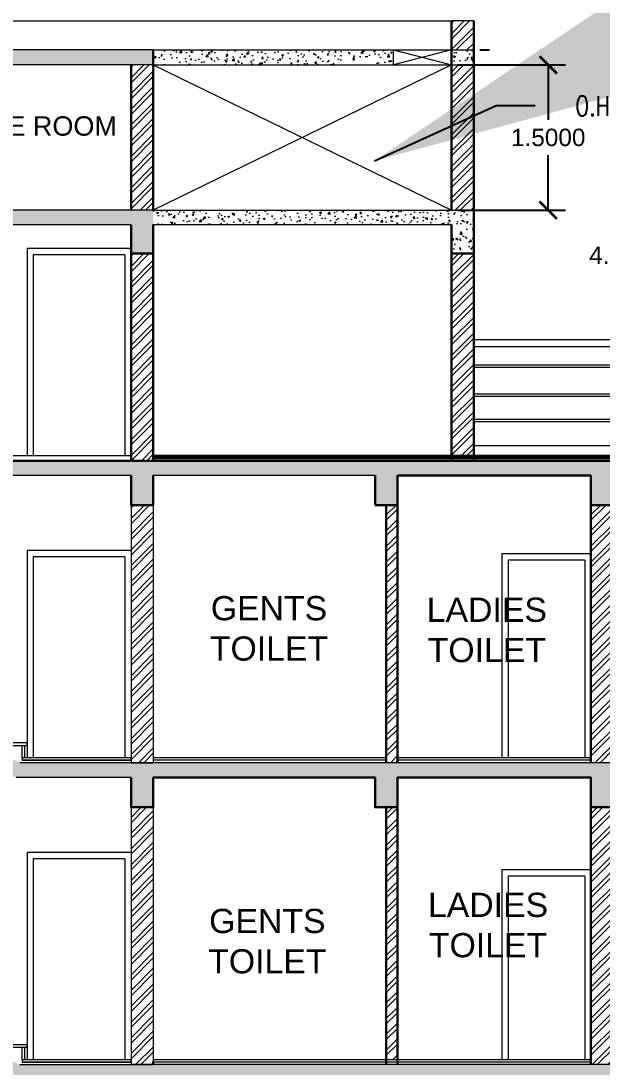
# Model space of a CAD drawing. Header units: metres. Extents: x -1560916 to -1560612, y 43591 to 43809.
# Drawn here: x -1560772.52 to -1560766.51, y 43662.4 to 43673.21 of the extents above; entities that cross this region are included whole.
import ezdxf

# ---------------------------------------------------------------- set-up
doc = ezdxf.new("R2010")
doc.units = ezdxf.units.M
doc.header["$LTSCALE"] = 750
doc.header["$MEASUREMENT"] = 0
doc.header["$PDMODE"] = 35
doc.header["$PDSIZE"] = 50
for name, pattern in [('DOT2', [0.125, 0, -0.125]), ('HIDDEN', [0.375, 0.25, -0.125]), ('PHANTOM2', [1.25, 0.625, -0.125, 0.125, -0.125, 0.125, -0.125])]:
    doc.linetypes.add(name, pattern=pattern)
doc.layers.get('0').update_dxf_attribs({"lineweight": 5})
doc.layers.get('Defpoints').update_dxf_attribs({"lineweight": 0})
for name, color, linetype, lineweight in [('AR_DOOR', 32, 'Continuous', 9), ('AR_ELEV 6', 1, 'Continuous', 9), ('AR_ELEV 7', 8, 'Continuous', 5), ('BLK_1_MUMTY_HT1', 83, 'Continuous', 0), ('Column- Site', 1, 'Continuous', 30), ('HAT', 8, 'Continuous', 5), ('HATCH2', 8, 'Continuous', 5), ('STAIR CASE', 202, 'Continuous', 15), ('TWO WHEELER', 8, 'Continuous', 13), ('wall', 7, 'Continuous', 30)]:
    doc.layers.add(name, color=color, linetype=linetype, lineweight=lineweight)
doc.layers.add('BLK_1_ROOF_WATER_TA1NK_HT', color=235, linetype='Continuous')
doc.styles.add('RS1', font='romans.shx', dxfattribs={"width": 0.75})
doc.styles.get("Standard").update_dxf_attribs({"font": 'arial.ttf'})
doc.dimstyles.new('DIM-100', dxfattribs={"dimtxt": 200, "dimasz": 100, "dimexe": 25, "dimexo": 25, "dimgap": 35, "dimtad": 1, "dimdec": 0, "dimrnd": 5, "dimzin": 0, "dimdsep": 46, "dimtxsty": 'RS1', "dimblk": 'ARCHTICK', "dimcen": 100, "dimdle": 25, "dimclrd": 8, "dimclre": 8, "dimclrt": 4, "dimadec": 0, "dimazin": 0, "dimtfac": 0.5, "dimtdec": 0, "dimtmove": 1, "dimatfit": 0, "dimfxl": 75, "dimfrac": 1, "dimtolj": 1, "dimtzin": 0, "dimarcsym": 2})
doc.dimstyles.get("Standard").update_dxf_attribs({"dimtxt": 0.18, "dimasz": 0.18, "dimexe": 0.18, "dimexo": 0.0625, "dimgap": 0.09, "dimtad": 1, "dimtih": 1, "dimtoh": 1, "dimdec": 4, "dimzin": 0, "dimdsep": 46, "dimtxsty": 'Standard', "dimblk": 'ARCHTICK', "dimcen": 0.09, "dimadec": 0, "dimazin": 0, "dimtfac": 1, "dimtdec": 4, "dimtofl": 0, "dimtmove": 0, "dimatfit": 3, "dimldrblk": 'ARCHTICK', "dimfxl": 1, "dimtolj": 1, "dimtzin": 0, "dimarcsym": 0})
pattern_1 = [(45, (-1559514.8348, 43421.06119), (-0.08131728, 0.08131728), []), (45, (-1559514.78058, 43421.06119), (-0.08131728, 0.08131728), [])]
pattern_2 = [(50, (-1560908.258, 43646.54927), (0.18330014, -0.01603668), [0.0191667, -0.2108337]), (355, (-1560908.258, 43646.54927), (-0.03545874, 0.19222721), [0.01533336, -0.16866696]), (100.4514, (-1560908.24272, 43646.54793), (0.14784154, 0.17619041), [0.0162892, -0.17918107]), (46.1842, (-1560908.258, 43646.60038), (0.27273985, -0.04229938), [0.02875005, -0.31625055]), (96.6356, (-1560908.23527, 43646.59685), (0.23885866, 0.24894167), [0.0244338, -0.26877157]), (351.1842, (-1560908.258, 43646.60038), (0.23885847, 0.24894185), [0.02300004, -0.25300044]), (21, (-1560908.23244, 43646.5876), (0.15254318, -0.10289167), [0.0191667, -0.2108337]), (326, (-1560908.23244, 43646.5876), (0.0621807, 0.18531644), [0.01533336, -0.16866696]), (71.4514, (-1560908.21973, 43646.57902), (0.21472393, 0.0824246), [0.0162892, -0.17918107]), (37.5, (-1560908.258, 43646.549265), (0.003107524, 0.085073022), [0, -0.16662251, 0, -0.17122252, 0, -0.16930585]), (7.5, (-1560908.258, 43646.549265), (0.067229, 0.10079428), [0, -0.09762239, 0, -0.16278917, 0, -0.06452789]), (327.5, (-1560908.31499, 43646.549265), (0.136421526, -0.005764033), [0, -0.063889, 0, -0.19933368, 0, -0.26450046]), (317.5, (-1560908.34054, 43646.54927), (0.14903672, 0.02558243), [0, -0.0830557, 0, -0.13237801, 0, -0.18783366])]
pattern_3 = [(50, (-1559654.55836, 43543.4602), (0.183300143, -0.016036685), [0.0191667, -0.2108337]), (355, (-1559654.55836, 43543.4602), (-0.035458736, 0.192227213), [0.01533336, -0.16866696]), (100.4514, (-1559654.54308, 43543.45886), (0.147841544, 0.176190412), [0.016289188, -0.179181074]), (46.1842, (-1559654.55836, 43543.5113), (0.272739853, -0.042299377), [0.02875005, -0.31625055]), (96.6356, (-1559654.53563, 43543.50778), (0.23885866, 0.248941667), [0.02443378, -0.26877157]), (351.1842, (-1559654.55836, 43543.5113), (0.23885847, 0.24894185), [0.02300004, -0.25300044]), (21, (-1559654.5328, 43543.49853), (0.152543179, -0.102891673), [0.0191667, -0.2108337]), (326, (-1559654.5328, 43543.49853), (0.062180693, 0.185316445), [0.01533336, -0.16866696]), (71.4514, (-1559654.5201, 43543.48996), (0.214723934, 0.082424604), [0.016289188, -0.179181074]), (37.5, (-1559654.55836, 43543.460197), (0.003107524, 0.0850730217), [0, -0.166622512, 0, -0.17122252, 0, -0.16930585]), (7.5, (-1559654.55836, 43543.4602), (0.067228999, 0.1007942794), [0, -0.097622392, 0, -0.162789172, 0, -0.06452789]), (327.5, (-1559654.61535, 43543.4602), (0.1364215265, -0.005764033), [0, -0.063889, 0, -0.19933368, 0, -0.26450046]), (317.5, (-1559654.6409, 43543.4602), (0.149036725, 0.025582429), [0, -0.0830557, 0, -0.132378008, 0, -0.18783366])]

# ---------------------------------------------------------------- blocks, each defined once
blk = doc.blocks.new('_ArchTick')
at = {"color": 0, "linetype": 'ByBlock', "const_width": 0.15}
blk.add_lwpolyline([(-0.5, -0.5), (0.5, 0.5)], dxfattribs=at)
blk = doc.blocks.new('*D403')
at = {"layer": 'BLK_1_ROOF_WATER_TA1NK_HT', "color": 0, "lineweight": -2, "transparency": 16777216}
for p, q in [((-1560768.008, 43672.757), (-1560766.89, 43672.757)), ((-1560767.07, 43672.757), (-1560767.07, 43672.189)), ((-1560767.07, 43671.257), (-1560767.07, 43671.825)), ((-1560768.008, 43671.257), (-1560766.89, 43671.257))]:
    blk.add_line(p, q, dxfattribs=at)
at = {"layer": 'Defpoints', "color": 0, "transparency": 16777216}
for p in [(-1560768.07, 43672.757), (-1560767.07, 43672.757), (-1560768.07, 43671.257)]:
    blk.add_point(p, dxfattribs=at)
at = {"layer": 'BLK_1_ROOF_WATER_TA1NK_HT', "color": 0, "lineweight": -2, "transparency": 16777216, "xscale": 0.18, "yscale": 0.18, "zscale": 0.18}
for p, rotation in [((-1560767.07, 43672.757), 90), ((-1560767.07, 43671.257), 270)]:
    blk.add_blockref('_ArchTick', p, dxfattribs=dict(at, rotation=rotation))
at = {"layer": 'BLK_1_ROOF_WATER_TA1NK_HT', "color": 0, "transparency": 16777216, "insert": (-1560767.07, 43672.007), "char_height": 0.18, "attachment_point": 5}
blk.add_mtext('\\A1;1.5000', dxfattribs=at)
blk = doc.blocks.new('*D450')
at = {"layer": 'BLK_1_MUMTY_HT1', "color": 0, "linetype": 'DOT2', "lineweight": -2, "transparency": 16777216}
for p, q in [((-1560767.778, 43672.912), (-1560766.083, 43672.912)), ((-1560767.778, 43668.667), (-1560766.083, 43668.667))]:
    blk.add_line(p, q, dxfattribs=at)
at = {"layer": 'BLK_1_MUMTY_HT1', "color": 0, "linetype": 'PHANTOM2', "lineweight": -2, "transparency": 16777216}
for p, q in [((-1560766.263, 43672.912), (-1560766.263, 43670.971)), ((-1560766.263, 43668.667), (-1560766.263, 43670.607))]:
    blk.add_line(p, q, dxfattribs=at)
at = {"layer": 'Defpoints', "color": 0, "transparency": 16777216}
for p in [(-1560767.84, 43672.912), (-1560767.84, 43668.667), (-1560766.263, 43668.667)]:
    blk.add_point(p, dxfattribs=at)
at = {"layer": 'BLK_1_MUMTY_HT1', "color": 0, "lineweight": -2, "transparency": 16777216, "xscale": 0.18, "yscale": 0.18, "zscale": 0.18}
for p, rotation in [((-1560766.263, 43672.912), 90), ((-1560766.263, 43668.667), 270)]:
    blk.add_blockref('_ArchTick', p, dxfattribs=dict(at, rotation=rotation))
at = {"layer": 'BLK_1_MUMTY_HT1', "color": 0, "transparency": 16777216, "insert": (-1560766.263, 43670.789), "char_height": 0.18, "attachment_point": 5}
blk.add_mtext('\\A1;4.2450', dxfattribs=at)

msp = doc.modelspace()

# ---------------------------------------------------------------- hatches: boundary and pattern name
at = {"layer": 'HAT'}
h = msp.add_hatch(dxfattribs=at)
h.set_pattern_fill('ANSI32', color=256, scale=0.306667, style=0)
h.set_pattern_definition([(45, (-1559293.8129, 43474.47678), (-0.08131728, 0.08131728), []), (45, (-1559293.75869, 43474.47678), (-0.08131728, 0.08131728), [])])
h.paths.add_polyline_path([(-1560768.07002, 43673.21177), (-1560767.84002, 43673.21177), (-1560767.84002, 43672.91177), (-1560768.07002, 43672.91177)])
h = msp.add_hatch(dxfattribs=at)
h.set_pattern_fill('ANSI32', color=256, scale=0.306667, style=0)
h.set_pattern_definition(pattern_1)
h.paths.add_polyline_path([(-1560771.1515, 43672.75677), (-1560771.3815, 43672.75677), (-1560771.3815, 43671.25677), (-1560771.1515, 43671.25677)])
h = msp.add_hatch(dxfattribs=at)
h.set_pattern_fill('ANSI32', color=256, scale=0.306667, style=0)
h.set_pattern_definition(pattern_1)
h.paths.add_polyline_path([(-1560767.84002, 43672.75677), (-1560768.07002, 43672.75677), (-1560768.07002, 43671.25677), (-1560767.84002, 43671.25677)])
h.paths.add_polyline_path([(-1560767.84002, 43670.80677), (-1560768.07002, 43670.80677), (-1560768.07002, 43668.71788), (-1560767.84002, 43668.71788)])
h = msp.add_hatch(dxfattribs=at)
h.set_pattern_fill('ANSI32', color=256, scale=0.306667, style=0)
h.set_pattern_definition(pattern_1)
h.paths.add_polyline_path([(-1560771.1515, 43670.80677), (-1560771.3815, 43670.80677), (-1560771.3815, 43668.66677), (-1560771.1515, 43668.66677)])
h = msp.add_hatch(dxfattribs=at)
h.set_pattern_fill('ANSI32', color=256, scale=0.306667, style=0)
h.set_pattern_definition(pattern_1)
h.paths.add_polyline_path([(-1560771.1515, 43668.209), (-1560771.3815, 43668.209), (-1560771.3815, 43667.389), (-1560771.3815, 43665.60011), (-1560771.3815, 43665.57456), (-1560771.3815, 43665.549), (-1560771.1515, 43665.549), (-1560771.1515, 43665.5803)])
h = msp.add_hatch(dxfattribs=at)
h.set_pattern_fill('ANSI32', color=256, scale=0.306667, style=0)
h.set_pattern_definition(pattern_1)
h.paths.add_polyline_path([(-1560768.74336, 43668.209), (-1560768.62836, 43668.209), (-1560768.62836, 43665.54677), (-1560768.74336, 43665.54677)])
h = msp.add_hatch(dxfattribs=at)
h.set_pattern_fill('ANSI32', color=256, scale=0.306667, style=0)
h.set_pattern_definition(pattern_1)
h.paths.add_polyline_path([(-1560766.62816, 43668.209), (-1560766.39816, 43668.209), (-1560766.39816, 43665.54677), (-1560766.62816, 43665.54677)])
h = msp.add_hatch(dxfattribs=at)
h.set_pattern_fill('AR-CONC', color=256, scale=0.025556, style=0)
h.set_pattern_definition([(130, (-1560699.33534, 43709.03027), (-0.18330014, -0.01603668), [0.0191667, -0.2108337]), (185, (-1560699.33534, 43709.03027), (0.03545874, 0.1922272), [0.01533336, -0.16866696]), (79.5486, (-1560699.35061, 43709.02893), (-0.14784154, 0.1761904), [0.0162892, -0.17918107]), (133.8158, (-1560699.33534, 43709.08138), (-0.27273985, -0.0422994), [0.02875005, -0.31625055]), (83.3644, (-1560699.35807, 43709.07785), (-0.2388587, 0.2489417), [0.0244338, -0.2687716]), (188.8158, (-1560699.33534, 43709.08138), (-0.2388585, 0.24894185), [0.023, -0.2530004]), (159, (-1560699.3609, 43709.0686), (-0.15254318, -0.10289167), [0.0191667, -0.2108337]), (214, (-1560699.3609, 43709.0686), (-0.0621807, 0.18531644), [0.01533336, -0.16866696]), (108.5486, (-1560699.3736, 43709.06003), (-0.21472393, 0.0824246), [0.0162892, -0.17918107]), (142.5, (-1560699.33534, 43709.03027), (-0.003107524, 0.08507302), [0, -0.16662251, 0, -0.17122252, 0, -0.16930585]), (172.5, (-1560699.33534, 43709.03027), (-0.067229, 0.10079428), [0, -0.09762239, 0, -0.16278917, 0, -0.06452789]), (212.5, (-1560699.27835, 43709.03027), (-0.136421526, -0.005764033), [0, -0.063889, 0, -0.19933368, 0, -0.26450046]), (222.5, (-1560699.25279, 43709.03027), (-0.14903672, 0.02558243), [0, -0.0830557, 0, -0.132378, 0, -0.18783366])])
h.paths.add_polyline_path([(-1560776.24791, 43667.2321), (-1560777.20799, 43667.2321), (-1560777.20799, 43667.00347), (-1560777.43485, 43667.00347), (-1560777.43485, 43667.3871), (-1560776.21132, 43667.3871), (-1560772.53065, 43665.54677), (-1560761.79784, 43665.54677), (-1560761.79767, 43665.39377), (-1560761.79767, 43665.0871), (-1560762.02767, 43665.0871), (-1560762.02767, 43665.39377), (-1560766.39816, 43665.39377), (-1560766.39816, 43665.0871), (-1560766.62799, 43665.0871), (-1560766.62799, 43665.39377), (-1560771.1515, 43665.39377), (-1560771.1515, 43665.0871), (-1560771.38132, 43665.0871), (-1560771.38132, 43665.39377), (-1560772.57125, 43665.39377)])
h.paths.add_polyline_path([(-1560761.84351, 43665.33198), (-1560761.83239, 43665.32623), (-1560761.83239, 43665.31927), (-1560761.84351, 43665.31352), (-1560761.83957, 43665.30969), (-1560761.83023, 43665.31927), (-1560761.83023, 43665.32623), (-1560761.83957, 43665.33581)], flags=16)
h.paths.add_polyline_path([(-1560768.85836, 43665.39377), (-1560768.62836, 43665.39377), (-1560768.62836, 43665.08677), (-1560768.85836, 43665.08677)])
h = msp.add_hatch(dxfattribs=at)
h.set_pattern_fill('ANSI32', color=256, scale=0.306667, style=0)
h.set_pattern_definition(pattern_1)
h.paths.add_polyline_path([(-1560771.1515, 43665.08677), (-1560771.3815, 43665.08677), (-1560771.3815, 43664.26677), (-1560771.3815, 43662.47788), (-1560771.3815, 43662.45232), (-1560771.3815, 43662.42677), (-1560771.1515, 43662.42677), (-1560771.1515, 43662.45807)])
h = msp.add_hatch(dxfattribs=at)
h.set_pattern_fill('ANSI32', color=256, scale=0.306667, style=0)
h.set_pattern_definition(pattern_1)
h.paths.add_polyline_path([(-1560768.74336, 43665.08599), (-1560768.62836, 43665.08599), (-1560768.62836, 43662.47788), (-1560768.74336, 43662.47788)])
h = msp.add_hatch(dxfattribs=at)
h.set_pattern_fill('ANSI32', color=256, scale=0.306667, style=0)
h.set_pattern_definition(pattern_1)
h.paths.add_polyline_path([(-1560766.62816, 43665.08599), (-1560766.39816, 43665.08599), (-1560766.39816, 43662.42677), (-1560766.62816, 43662.42677)])
at = {"layer": 'HATCH2'}
h = msp.add_hatch(dxfattribs=at)
h.set_pattern_fill('AR-CONC', color=256, scale=0.025556, style=0)
h.set_pattern_definition(pattern_2)
h.paths.add_polyline_path([(-1560777.43502, 43672.91177), (-1560777.43502, 43672.75677), (-1560771.1515, 43672.75677), (-1560771.1515, 43672.91177)])
h = msp.add_hatch(dxfattribs=at)
h.set_pattern_fill('AR-CONC', color=256, scale=0.025556, style=0)
h.set_pattern_definition(pattern_3)
h.paths.add_polyline_path([(-1560771.1515, 43672.91177), (-1560771.1515, 43672.75677), (-1560768.67002, 43672.75677), (-1560768.67002, 43672.91177)])
h = msp.add_hatch(dxfattribs=at)
h.set_pattern_fill('AR-CONC', color=256, scale=0.025556, style=0)
h.set_pattern_definition(pattern_3)
h.paths.add_polyline_path([(-1560767.84002, 43672.75677), (-1560767.84002, 43672.91177), (-1560768.07002, 43672.91177), (-1560768.07002, 43672.75677)])
h = msp.add_hatch(dxfattribs=at)
h.set_pattern_fill('AR-CONC', color=256, scale=0.025556, style=0)
h.set_pattern_definition(pattern_2)
h.paths.add_polyline_path([(-1560777.43502, 43671.25677), (-1560777.43502, 43670.80677), (-1560777.20816, 43670.80677), (-1560777.20816, 43671.10344), (-1560771.3815, 43671.10344), (-1560771.3815, 43670.80677), (-1560771.1515, 43670.80677), (-1560771.1515, 43671.25677)])
h = msp.add_hatch(dxfattribs=at)
h.set_pattern_fill('AR-CONC', color=256, scale=0.025556, style=0)
h.set_pattern_definition(pattern_3)
h.paths.add_polyline_path([(-1560767.84002, 43671.10677), (-1560767.84002, 43671.25677), (-1560771.1515, 43671.25677), (-1560771.1515, 43671.10677)])
h = msp.add_hatch(dxfattribs=at)
h.set_pattern_fill('AR-CONC', color=256, scale=0.025556, style=0)
h.set_pattern_definition(pattern_3)
h.paths.add_polyline_path([(-1560767.84002, 43671.10677), (-1560768.07002, 43671.10677), (-1560768.07002, 43670.80677), (-1560767.84002, 43670.80677)])
h = msp.add_hatch(dxfattribs=at)
h.set_pattern_fill('AR-CONC', color=256, scale=0.025556, style=0)
h.set_pattern_definition([(50, (-1559293.8129, 43474.47678), (0.183300143, -0.016036685), [0.0191667, -0.2108337]), (355, (-1559293.8129, 43474.47678), (-0.035458736, 0.192227213), [0.01533336, -0.16866696]), (100.451444, (-1559293.79762, 43474.47545), (0.147841407, 0.176190526), [0.016289189, -0.179181074]), (46.1842, (-1559293.8129, 43474.5279), (0.272739926, -0.042299445), [0.02875005, -0.31625055]), (96.635635, (-1559293.79017, 43474.52437), (0.23885847, 0.248941853), [0.024433797, -0.26877176]), (351.184164, (-1559293.8129, 43474.5279), (0.23885847, 0.248941853), [0.02300004, -0.25300044]), (21, (-1559293.78734, 43474.51512), (0.152543179, -0.102891673), [0.0191667, -0.2108337]), (326, (-1559293.78734, 43474.51512), (0.062180693, 0.185316445), [0.01533336, -0.16866696]), (71.451445, (-1559293.77463, 43474.50654), (0.21472387, 0.082424771), [0.016289188, -0.179181074]), (37.5, (-1559293.8129, 43474.476784), (0.003107524, 0.0850730217), [0, -0.166622512, 0, -0.17122252, 0, -0.16930585]), (7.5, (-1559293.8129, 43474.47678), (0.0672289987, 0.1007942794), [0, -0.097622392, 0, -0.162789172, 0, -0.06452789]), (327.5, (-1559293.869886, 43474.476784), (0.1364215265, -0.0057640328), [0, -0.063889, 0, -0.19933368, 0, -0.26450046]), (317.5, (-1559293.89544, 43474.47678), (0.149036725, 0.025582429), [0, -0.0830557, 0, -0.132378008, 0, -0.18783366])])
h.paths.add_polyline_path([(-1560766.39816, 43668.20677), (-1560766.39816, 43668.51344), (-1560762.02767, 43668.51344), (-1560762.02767, 43668.209), (-1560761.79767, 43668.209), (-1560761.79767, 43668.51344), (-1560760.92006, 43668.51344), (-1560760.92006, 43668.66677), (-1560772.6865, 43668.66677), (-1560772.6865, 43668.51344), (-1560771.3815, 43668.51344), (-1560771.3815, 43668.20677), (-1560771.1515, 43668.20677), (-1560771.1515, 43668.51344), (-1560768.85836, 43668.51344), (-1560768.85836, 43668.20677), (-1560768.62836, 43668.20677), (-1560768.62836, 43668.51344), (-1560766.62816, 43668.51344), (-1560766.62816, 43668.20677)])
at = {"layer": 'TWO WHEELER'}
h = msp.add_hatch(dxfattribs=at)
h.set_pattern_fill('AR-CONC', color=256, scale=0.025556, style=0)
h.set_pattern_definition([(130, (-1560699.33551, 43705.90993), (-0.18330014, -0.01603668), [0.0191667, -0.2108337]), (185, (-1560699.3355, 43705.90993), (0.03545874, 0.1922272), [0.01533336, -0.16866696]), (79.5486, (-1560699.35078, 43705.9086), (-0.14784154, 0.1761904), [0.0162892, -0.17918107]), (133.8158, (-1560699.3355, 43705.96104), (-0.27273985, -0.0422994), [0.02875005, -0.31625055]), (83.3644, (-1560699.35824, 43705.95752), (-0.2388587, 0.2489417), [0.0244338, -0.2687716]), (188.8158, (-1560699.3355, 43705.96104), (-0.2388585, 0.24894185), [0.023, -0.2530004]), (159, (-1560699.36106, 43705.94827), (-0.15254318, -0.10289167), [0.0191667, -0.2108337]), (214, (-1560699.36106, 43705.94827), (-0.0621807, 0.18531644), [0.01533336, -0.16866696]), (108.5486, (-1560699.37378, 43705.9397), (-0.21472393, 0.0824246), [0.0162892, -0.17918107]), (142.5, (-1560699.33551, 43705.90993), (-0.003107524, 0.08507302), [0, -0.16662251, 0, -0.17122252, 0, -0.16930585]), (172.5, (-1560699.33551, 43705.90993), (-0.067229, 0.10079428), [0, -0.09762239, 0, -0.16278917, 0, -0.06452789]), (212.5, (-1560699.27852, 43705.90993), (-0.136421526, -0.005764033), [0, -0.063889, 0, -0.19933368, 0, -0.26450046]), (222.5, (-1560699.25296, 43705.90993), (-0.14903672, 0.02558243), [0, -0.0830557, 0, -0.132378, 0, -0.18783366])])
h.paths.add_polyline_path([(-1560761.84368, 43662.21164), (-1560761.83256, 43662.20589), (-1560761.83256, 43662.19893), (-1560761.84368, 43662.19318), (-1560761.83974, 43662.18935), (-1560761.8304, 43662.19893), (-1560761.8304, 43662.20589), (-1560761.83974, 43662.21547)], flags=16)
h.paths.add_polyline_path([(-1560768.85853, 43662.27344), (-1560768.62853, 43662.27344), (-1560768.62853, 43661.96643), (-1560768.85853, 43661.96643)])
h.paths.add_polyline_path([(-1560761.79784, 43661.96677), (-1560761.79784, 43662.42674), (-1560772.53082, 43662.42643), (-1560776.2115, 43664.26677), (-1560777.43502, 43664.26677), (-1560777.43502, 43663.88313), (-1560777.20816, 43663.88313), (-1560777.20816, 43664.11177), (-1560776.24809, 43664.11177), (-1560772.57142, 43662.27344), (-1560771.3815, 43662.27344), (-1560771.3815, 43661.96677), (-1560771.15167, 43661.96677), (-1560771.15167, 43662.27344), (-1560766.62816, 43662.27344), (-1560766.62816, 43661.96677), (-1560766.39833, 43661.96677), (-1560766.39833, 43662.27344), (-1560762.02784, 43662.27344), (-1560762.02784, 43661.96677)])

# ---------------------------------------------------------------- linework, layer by layer
for p, q in [((-1560767.84002, 43673.21177), (-1560768.07002, 43673.21177)), ((-1560771.1515, 43672.91177), (-1560777.43502, 43672.91177)), ((-1560771.1515, 43672.91177), (-1560767.84002, 43672.91177)), ((-1560768.67002, 43672.75677), (-1560768.67002, 43672.91177)), ((-1560771.1515, 43672.75677), (-1560777.43502, 43672.75677)), ((-1560771.1515, 43672.75677), (-1560767.84002, 43672.75677)), ((-1560771.1515, 43671.25677), (-1560777.43502, 43671.25677)), ((-1560771.1515, 43671.25677), (-1560767.84002, 43671.25677)), ((-1560771.3815, 43671.10344), (-1560777.20816, 43671.10344)), ((-1560771.3815, 43671.0631), (-1560771.3815, 43668.66677)), ((-1560771.1515, 43671.10677), (-1560768.07002, 43671.10677)), ((-1560771.1515, 43670.9671), (-1560771.1515, 43668.66677)), ((-1560771.3815, 43670.86011), (-1560771.3815, 43668.66677)), ((-1560771.3815, 43670.86011), (-1560771.3815, 43668.66677)), ((-1560771.3815, 43669.58677), (-1560771.3815, 43668.66677)), ((-1560771.1515, 43669.58677), (-1560771.1515, 43668.66677)), ((-1560771.3815, 43668.51344), (-1560772.6865, 43668.51344)), ((-1560768.85836, 43668.51344), (-1560771.1515, 43668.51344)), ((-1560771.1515, 43668.4731), (-1560771.1515, 43665.54677)), ((-1560766.62816, 43668.51344), (-1560768.62836, 43668.51344)), ((-1560771.3815, 43668.209), (-1560771.3815, 43667.38677)), ((-1560771.3815, 43667.74011), (-1560771.3815, 43665.54677)), ((-1560771.3815, 43667.74011), (-1560771.3815, 43665.54677)), ((-1560761.79767, 43665.54677), (-1560772.5315, 43665.54677)), ((-1560771.3815, 43665.59788), (-1560772.50594, 43665.59788)), ((-1560771.3815, 43665.57232), (-1560772.50594, 43665.57232)), ((-1560771.3815, 43665.54677), (-1560771.1515, 43665.54677)), ((-1560771.3815, 43665.39344), (-1560772.56769, 43665.39344)), ((-1560771.3815, 43665.39344), (-1560772.56769, 43665.39344)), ((-1560771.3815, 43665.39344), (-1560771.3815, 43664.26677)), ((-1560771.1515, 43665.32232), (-1560771.1515, 43662.42677)), ((-1560771.3815, 43664.62011), (-1560771.3815, 43662.42677)), ((-1560771.3815, 43663.47866), (-1560771.3815, 43662.42677)), ((-1560771.3815, 43662.47788), (-1560772.50594, 43662.47788)), ((-1560772.5315, 43662.42677), (-1560771.15463, 43662.42677)), ((-1560771.3815, 43662.45232), (-1560772.50594, 43662.45232)), ((-1560771.3815, 43662.42677), (-1560771.1515, 43662.42677)), ((-1560761.79784, 43662.42677), (-1560771.3815, 43662.42677))]:
    msp.add_line(p, q)
at = {"layer": 'AR_DOOR'}
for p, q in [((-1560772.45483, 43670.86011), (-1560772.45483, 43668.71788)), ((-1560771.3815, 43670.86011), (-1560772.45483, 43670.86011)), ((-1560772.45483, 43670.82421), (-1560772.45483, 43668.71788)), ((-1560771.3815, 43670.86011), (-1560771.3815, 43668.71788)), ((-1560771.44538, 43670.79511), (-1560772.39094, 43670.79511)), ((-1560772.39094, 43670.79511), (-1560772.39094, 43668.71788)), ((-1560772.39094, 43670.76032), (-1560772.39094, 43668.71788)), ((-1560771.44538, 43670.79511), (-1560771.44538, 43668.71788)), ((-1560772.45483, 43667.74011), (-1560772.45483, 43665.59788)), ((-1560771.3815, 43667.74011), (-1560772.45483, 43667.74011)), ((-1560772.45483, 43667.70421), (-1560772.45483, 43665.59788)), ((-1560772.39094, 43667.67511), (-1560772.39094, 43665.59788)), ((-1560771.44538, 43667.67511), (-1560772.39094, 43667.67511)), ((-1560771.44538, 43667.67511), (-1560771.44538, 43665.59788)), ((-1560771.3815, 43667.74011), (-1560771.3815, 43665.59788)), ((-1560767.54816, 43667.70421), (-1560767.54816, 43665.59788)), ((-1560766.62816, 43667.70421), (-1560767.54816, 43667.70421)), ((-1560766.62816, 43667.70421), (-1560766.62816, 43665.59788)), ((-1560772.39094, 43667.64032), (-1560772.39094, 43665.59788)), ((-1560767.48427, 43667.64032), (-1560767.48427, 43665.59788)), ((-1560766.69205, 43667.64032), (-1560767.48427, 43667.64032)), ((-1560766.69205, 43667.64032), (-1560766.69205, 43665.59788)), ((-1560772.45483, 43664.62011), (-1560772.45483, 43662.47788)), ((-1560771.3815, 43664.62011), (-1560772.45483, 43664.62011)), ((-1560772.39094, 43664.55511), (-1560772.39094, 43662.47788)), ((-1560771.44538, 43664.55511), (-1560772.39094, 43664.55511)), ((-1560771.44538, 43664.55511), (-1560771.44538, 43662.47788)), ((-1560771.3815, 43664.62011), (-1560771.3815, 43662.47788)), ((-1560772.45483, 43664.43866), (-1560772.45483, 43662.47788)), ((-1560767.54816, 43664.43866), (-1560767.54816, 43662.47788)), ((-1560766.62816, 43664.43866), (-1560767.54816, 43664.43866)), ((-1560766.62816, 43664.43866), (-1560766.62816, 43662.47788)), ((-1560772.39094, 43664.37477), (-1560772.39094, 43662.47788)), ((-1560767.48427, 43664.37477), (-1560767.48427, 43662.47788)), ((-1560766.69205, 43664.37477), (-1560767.48427, 43664.37477)), ((-1560766.69205, 43664.37477), (-1560766.69205, 43662.47788))]:
    msp.add_line(p, q, dxfattribs=at)
at = {"layer": 'AR_ELEV 6'}
for p, q in [((-1560777.20816, 43673.21177), (-1560768.07002, 43673.21177)), ((-1560761.951, 43668.8201), (-1560767.84002, 43668.8201))]:
    msp.add_line(p, q, dxfattribs=at)
at = {"layer": 'AR_ELEV 7'}
for p, q in [((-1560761.87433, 43669.91788), (-1560767.84002, 43669.91788)), ((-1560761.88683, 43669.84288), (-1560767.84002, 43669.84288)), ((-1560761.89933, 43669.65612), (-1560767.84002, 43669.65612)), ((-1560761.89933, 43669.63112), (-1560767.84002, 43669.63112)), ((-1560761.89933, 43669.35612), (-1560767.84002, 43669.35612)), ((-1560761.89933, 43669.33112), (-1560767.84002, 43669.33112)), ((-1560761.89933, 43669.09436), (-1560767.84002, 43669.09436)), ((-1560761.89933, 43669.06936), (-1560767.84002, 43669.06936))]:
    msp.add_line(p, q, dxfattribs=at)
at = {"layer": 'Column- Site'}
for p, q in [((-1560761.951, 43668.71788), (-1560771.15463, 43668.71788)), ((-1560761.951, 43668.69232), (-1560771.15463, 43668.69232))]:
    msp.add_line(p, q, dxfattribs=at)
at = {"layer": 'STAIR CASE'}
for p, q in [((-1560768.74336, 43665.59788), (-1560771.15463, 43665.59788)), ((-1560768.74336, 43665.57232), (-1560771.15463, 43665.57232)), ((-1560766.62816, 43665.59788), (-1560768.62836, 43665.59788)), ((-1560766.62816, 43665.57232), (-1560768.62836, 43665.57232)), ((-1560766.62816, 43662.47788), (-1560771.15463, 43662.47788)), ((-1560766.62816, 43662.45232), (-1560771.15463, 43662.45232))]:
    msp.add_line(p, q, dxfattribs=at)
for points in [[(-1560772.45483, 43665.75121), (-1560772.81261, 43665.75121), (-1560772.81261, 43665.72566), (-1560772.45483, 43665.72566)], [(-1560772.50594, 43665.72566), (-1560772.48038, 43665.72566), (-1560772.48038, 43665.59788), (-1560772.50594, 43665.59788)], [(-1560771.3815, 43665.59788), (-1560772.50594, 43665.59788), (-1560772.50594, 43665.57232), (-1560771.3815, 43665.57232)], [(-1560772.45483, 43662.63121), (-1560772.81261, 43662.63121), (-1560772.81261, 43662.60566), (-1560772.45483, 43662.60566)], [(-1560772.50594, 43662.60566), (-1560772.48038, 43662.60566), (-1560772.48038, 43662.47788), (-1560772.50594, 43662.47788)], [(-1560771.3815, 43662.47788), (-1560772.50594, 43662.47788), (-1560772.50594, 43662.45232), (-1560771.3815, 43662.45232)]]:
    msp.add_lwpolyline(points, close=True, dxfattribs=at)
at = {"layer": 'TWO WHEELER'}
for p, q in [((-1560768.67002, 43672.91177), (-1560768.07002, 43672.75677)), ((-1560768.07002, 43672.91177), (-1560768.67002, 43672.75677)), ((-1560771.3815, 43668.71788), (-1560772.6865, 43668.71788))]:
    msp.add_line(p, q, dxfattribs=at)
at = {"layer": 'TWO WHEELER', "linetype": 'HIDDEN'}
for p, q in [((-1560771.1515, 43672.75677), (-1560768.07002, 43671.25677)), ((-1560768.07002, 43672.75677), (-1560771.1515, 43671.25677))]:
    msp.add_line(p, q, dxfattribs=at)
at = {"layer": 'wall'}
for p, q in [((-1560768.07002, 43673.21177), (-1560768.07002, 43672.91177)), ((-1560767.84002, 43673.21177), (-1560767.84002, 43672.91177)), ((-1560771.1515, 43671.25677), (-1560771.1515, 43672.91177)), ((-1560768.07002, 43671.25677), (-1560768.07002, 43672.91177)), ((-1560767.84002, 43668.66677), (-1560767.84002, 43672.91177)), ((-1560771.3815, 43671.25677), (-1560771.3815, 43672.75677)), ((-1560771.3815, 43668.66677), (-1560771.3815, 43671.10344)), ((-1560771.1515, 43668.66677), (-1560771.1515, 43671.10677)), ((-1560768.07002, 43668.66677), (-1560768.07002, 43671.10677)), ((-1560771.3815, 43670.80677), (-1560771.1515, 43670.80677)), ((-1560768.07002, 43670.80677), (-1560767.84002, 43670.80677)), ((-1560760.92006, 43668.66677), (-1560772.6865, 43668.66677)), ((-1560771.3815, 43668.51344), (-1560771.3815, 43668.209)), ((-1560771.1515, 43668.209), (-1560771.1515, 43668.51344)), ((-1560768.85836, 43668.51344), (-1560768.85836, 43668.209)), ((-1560768.62836, 43668.209), (-1560768.62836, 43668.51344)), ((-1560768.62836, 43668.51344), (-1560766.62816, 43668.51344)), ((-1560768.62836, 43668.51344), (-1560766.62816, 43668.51344)), ((-1560768.62836, 43665.54677), (-1560768.62836, 43668.4731)), ((-1560766.62816, 43668.51344), (-1560766.62816, 43668.209)), ((-1560766.62816, 43665.54677), (-1560766.62816, 43668.4731)), ((-1560771.3815, 43668.209), (-1560771.1515, 43668.209)), ((-1560768.85836, 43668.209), (-1560768.62836, 43668.209)), ((-1560768.74336, 43665.54677), (-1560768.74336, 43668.209)), ((-1560766.62816, 43668.209), (-1560766.39816, 43668.209)), ((-1560768.62836, 43665.54677), (-1560768.62836, 43667.31044)), ((-1560766.62816, 43665.54677), (-1560766.62816, 43667.31044)), ((-1560768.74336, 43665.54677), (-1560768.74336, 43667.00377)), ((-1560771.1515, 43665.39344), (-1560768.85836, 43665.39344)), ((-1560768.62836, 43662.42677), (-1560768.62836, 43665.28199)), ((-1560766.62816, 43662.42677), (-1560766.62816, 43665.28199)), ((-1560768.74336, 43662.42677), (-1560768.74336, 43665.08592)), ((-1560768.62836, 43662.42677), (-1560768.62836, 43663.65377)), ((-1560766.62816, 43662.42677), (-1560766.62816, 43663.65377)), ((-1560768.74336, 43662.42677), (-1560768.74336, 43663.3471))]:
    msp.add_line(p, q, dxfattribs=at)
for points in [[(-1560771.3815, 43665.39421), (-1560771.3815, 43665.08677), (-1560771.1515, 43665.08677), (-1560771.1515, 43665.39344)], [(-1560768.85836, 43665.39344), (-1560768.85836, 43665.08677), (-1560768.62836, 43665.08677), (-1560768.62836, 43665.39344), (-1560766.62816, 43665.39344), (-1560766.62816, 43665.08677), (-1560766.39816, 43665.08677), (-1560766.39816, 43665.39344)], [(-1560771.1515, 43662.42677), (-1560771.1515, 43662.45807)]]:
    msp.add_lwpolyline(points, dxfattribs=at)

# ---------------------------------------------------------------- texts
at = {"color": 4, "attachment_point": 5}
for s, insert, char_height in [('\\A1;LIFT MACHINE ROOM', (-1560772.97, 43672.12471), 0.2), ('\\A1;GENTS\\PTOILET', (-1560769.95555, 43666.93328), 0.25), ('\\A1;LADIES\\PTOILET', (-1560767.70454, 43666.91724), 0.25), ('\\A1;LADIES\\PTOILET', (-1560767.69176, 43663.86792), 0.25), ('\\A1;GENTS\\PTOILET', (-1560769.97252, 43663.70139), 0.25)]:
    msp.add_mtext(s, dxfattribs=dict(at, insert=insert, char_height=char_height))
at = {"layer": 'wall', "color": 4, "insert": (-1560763.64338, 43672.43547), "char_height": 0.2044444, "width": 4.1078224, "attachment_point": 3, "style": 'RS1'}
msp.add_mtext('\\A1;O.H.T SCIENTIFICALLY CLOSED  3080X5495X1655', dxfattribs=at)

# ---------------------------------------------------------------- dimensions: what is measured, and where the dimension line sits
at = {"layer": 'BLK_1_MUMTY_HT1'}
dim = msp.add_linear_dim(base=(-1560766.2634, 43668.66677), p1=(-1560767.84002, 43672.91177), p2=(-1560767.84002, 43668.66677), angle=90, dimstyle='Standard', override={"dimfxl": 0, "dimarcsym": 2}, dxfattribs=at)
dim.commit()
dim.dimension.update_dxf_attribs({"geometry": '*D450', "text_midpoint": (-1560766.2634, 43670.78927)})
at = {"layer": 'BLK_1_ROOF_WATER_TA1NK_HT'}
dim = msp.add_linear_dim(base=(-1560767.06991, 43672.75677), p1=(-1560768.07002, 43671.25677), p2=(-1560768.07002, 43672.75677), angle=90, dimstyle='Standard', dxfattribs=at)
dim.commit()
dim.dimension.update_dxf_attribs({"geometry": '*D403', "text_midpoint": (-1560767.06991, 43672.00677)})

# ---------------------------------------------------------------- leaders
at = {"layer": 'TWO WHEELER'}
msp.add_leader([(-1560768.86566, 43671.76497), (-1560767.60933, 43672.33879), (-1560767.20533, 43672.33879)], dimstyle='DIM-100', override={"dimgap": 35, "dimtad": 0, "dimfxl": 4}, dxfattribs=at)

doc.saveas('drawing.dxf')
